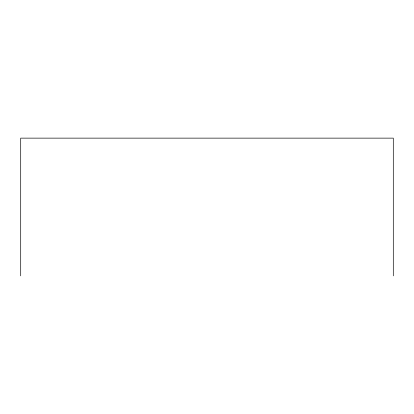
<?xml version="1.0" encoding="UTF-8"?>
<svg xmlns="http://www.w3.org/2000/svg" width="414" height="414" viewBox="0 0 414 414"><rect width="100%" height="100%" fill="white"/><g stroke="black" fill="none" stroke-linecap="round" stroke-linejoin="round"><path stroke-width="0.62" d="M393.3 275.864L393.3 138.136L20.7 138.136L20.7 275.864"/></g></svg>
